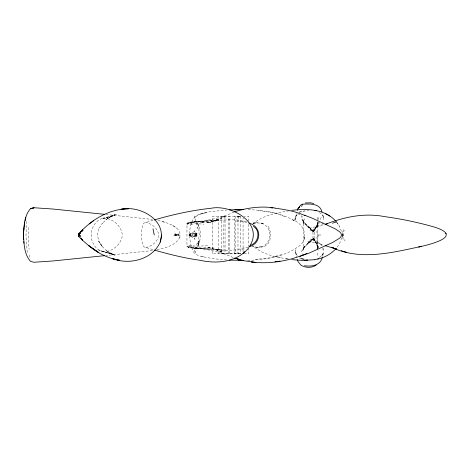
<?xml version="1.0" encoding="UTF-8"?>
<svg xmlns="http://www.w3.org/2000/svg" width="470" height="470" viewBox="0 0 470 470"><rect width="100%" height="100%" fill="white"/><g stroke="black" fill="none" stroke-linecap="round" stroke-linejoin="round"><path stroke-width="0.35" stroke-dasharray="2.35 1.76" d="M225.054 216.194L225.054 253.829M228.508 253.829L228.508 216.171M234.489 253.829L234.489 216.171M235.511 216.171L235.511 253.829M317.479 248.501L317.368 223.344L316.991 226.376L317.491 222.786L316.915 225.841L317.99 220.383M243.072 251.949L243.072 218.051M218.597 253.829L218.597 216.171M248.601 224.331L248.607 246.292M248.618 221.194L248.665 216.171L244.153 216.171M240.74 216.171L240.74 253.853M233.925 212.082C220.636 218.356 206.201 220.941 191.648 222.128L217.387 220.219L188.476 222.334L186.966 223.373L186.966 246.603L188.593 247.332L188.476 247.637L198.17 248.442L210.096 248.659M240.564 253.829L212.176 253.829L212.176 216.171L240.57 216.171L237.984 216.194L237.967 217.54L237.99 216.194L239.747 216.171M317.221 242.643L317.279 238.989M28.588 227.58L28.588 242.42L29.105 249.218M238.813 253.853L238.836 252.596M190.65 236.099L190.039 235.094L190.614 236.21L190.632 235.558L190.614 236.21L194.662 238.778L194.269 238.372L194.962 239.33L194.216 238.026M294.555 220.747L295.066 218.068L296.417 215.054L295.701 217.375L295.654 219.302L296.447 212.446M190.632 234.442L190.614 233.79L190.632 234.442L190.039 234.906L190.65 233.901M317.567 219.678L317.644 217.31M229.337 253.829L229.337 216.171M303.573 247.796L302.733 251.215C304.719 241.739 303.385 231.845 303.573 222.204L303.99 223.761L302.733 218.785L302.686 216.247M197.829 244.077L197.899 242.779M190.403 234.712L190.426 234.301L190.039 234.906M224.114 216.171L223.673 235.012L224.114 253.853M237.097 253.853L237.168 252.596M26.784 221.3L25.979 235L27.348 253.906M194.163 251.844L194.31 250.058M317.409 255.369L317.644 252.69M178.136 234.019L178.059 234.847L179.282 235L176.82 235L173.424 236.022L176.82 235L179.152 235.593L176.943 234.459L174.629 234.448L173.471 235M197.183 242.943L195.226 250.357L195.209 252.02L196.113 253.618M312.35 239.577L312.597 239.183L311.099 241.18L307.926 241.803L312.744 239.365C313.132 236.639 313.132 233.361 312.744 230.635C310.059 229.854 309.113 226.857 306.364 226.182L309.301 227.221L311.011 229.419L308.643 227.298L311.099 228.82L312.35 230.423M295.401 220.177L295.701 217.375M178.059 235.153L176.943 234.459L175.68 235.964M323.301 219.578L323.254 216.417L322.626 214.954M197.006 228.402L197.183 227.057M198.587 242.802L198.845 241.175L198.064 245.463L199.192 235L198.869 229.26L197.688 223.162L198.522 225.917L197.623 223.397L198.023 224.507M319.289 257.372C321.286 256.168 323.572 254.499 323.489 251.902M341.443 237.603C341.032 241.521 338.829 244.982 336.491 248.048L336.831 247.549M318.055 219.737L318.507 216.87M322.731 256.35L323.301 252.819L322.802 254.305M198.458 243.56L197.623 246.603L198.622 243.795L198.023 245.493M197.659 228.473L197.899 227.221M198.146 245.129C201.195 238.742 201.201 231.258 198.146 224.871M317.796 222.322L316.874 225.353L318.396 222.081L315.899 227.662L318.396 222.081M199.016 242.79L199.703 240.693M317.808 237.039L318.554 234.988C317.326 230.858 312.615 229.483 309.225 227.574L310.97 228.426L309.971 228.138L324.488 224.513M342.701 231.775L343.758 229.101M320.299 219.502L321.251 217.099M301.523 251.826L302.345 249.829L305.388 245.499L303.667 248.16L309.125 241.991L305.553 246.315M178.571 234.26L178.806 233.778M194.216 231.974L194.962 230.67L194.269 231.628L194.662 231.222L192.377 232.762M303.168 249.312L304.031 247.531M194.163 218.156L195.085 216.306C204.579 211.036 216.218 211.365 226.799 210.025M303.738 220.647L304.66 218.814M343.605 231.745L344.293 230.388M303.667 248.16L304.901 246.098L311.099 241.18L308.643 242.702L306.969 244.582M319.723 222.287L314.788 228.872L316.639 227.034L313.995 230.018L317.444 224.684M295.965 215.836L297.228 214.02M321.797 255.627L323.254 253.583M315.863 227.239L317.967 224.754M323.137 222.721L320.082 226.076M342.906 232.533L342.125 233.42L342.119 234.283L341.907 233.431L342.877 232.991M317.115 227.204L319.048 225.23M314.976 230.318L313.478 231.769L314.818 228.972L312.744 230.635L310.106 230.165L313.719 230.999L315.928 228.984M186.919 225.001L189.187 222.945L190.943 222.798L186.966 223.373L191.684 223.99L188.476 222.334L204.109 222.774L198.17 221.529L191.584 222.563M252.696 224.031C262.777 215.495 276.125 212.71 288.856 210.871M253.189 223.714L254.223 223.003L252.466 223.849L257.554 222.545L253.383 222.956L258.788 222.986L264.122 223.785L260.304 222.903C274.674 225.964 272.03 247.22 257.66 247.737M195.085 216.306C187.988 225.565 188.476 239.706 192.724 250.234C194.257 255.439 200.537 256.25 205.09 257.155C212.234 258.688 219.525 259.422 226.799 259.975M190.614 233.79L190.808 234.254L190.614 233.79L191.789 233.108M310.523 240.534L314.066 238.713L314.271 232.421L313.778 230.171L314.23 229.971L312.709 230.623L314.031 230.911L313.096 231.346M102.108 218.321C92.878 221.834 88.431 234.007 92.913 242.773C96.168 251.485 105.703 252.613 113.593 254.299L106.385 252.425L115.038 255.222L108.212 252.261L113.229 254.546L109.686 252.925L112.171 254.288L105.956 250.263L106.802 250.892L102.16 246.486L98.753 241.139L102.554 246.997L98.882 241.474L97.366 235L98.882 228.526L98.753 228.861L102.554 223.003L102.16 223.514L106.802 219.108L112.171 215.712L105.956 219.737L111.02 216.406L108.212 217.739L116.631 214.109L109.686 217.075L115.038 214.778L103.353 218.45L113.593 215.701L102.108 218.321C111.678 217.357 121.477 225.4 122.335 235C121.477 244.6 111.678 252.643 102.108 251.679M299.061 212.569L301.57 211.43L308.79 210.448M314.201 239.512L310.106 239.835L314.201 239.512L314.066 238.713L313.096 238.654M153.008 220.312L143.791 223.18C140.401 230.23 140.401 239.77 143.791 246.821L153.008 249.688M260.304 247.097C271.484 247.273 272.594 233.179 267.994 225.9M281.63 254.664L268.629 258.024L255.016 259.481M248.231 247.144L239.87 248.765M190.215 234.618L189.016 235L190.426 235.699L190.039 235.094M342.518 234.618L343.558 233.948L342.606 234.178M301.634 259.945L304.613 259.093L308.79 259.552M299.396 211.988L304.613 210.907M205.09 212.845L198.27 214.931L196.113 216.382L195.209 217.98L195.226 219.643L197.042 225.671M145.712 247.531C151.91 246.409 157.979 241.533 158.696 235C157.979 228.467 151.91 223.591 145.712 222.469M190.614 233.79L191.284 233.637M156.986 249.688C165.44 247.802 175.751 245.593 179.957 237.109L179.422 238.155C183.882 226.652 164.7 221.869 156.986 220.312M207.434 222.533L211.012 221.822L218.28 219.443L211.242 221.828L207.434 222.533L211.042 222.563L200.267 222.88M190.802 235L189.016 235L190.215 234.812L189.016 235L190.215 235.188L189.563 235M200.714 213.727L208.21 212.446M244.053 248.93C227.128 251.996 209.826 248.759 192.829 248.001L197.717 247.338L204.15 248.542M186.966 223.373L191.689 223.015M152.462 250.539L105.879 255.527M261.514 246.674L256.091 247.185L252.466 246.151L254.223 246.997L253.189 246.286M190.685 224.214L196.824 223.749L203.898 224.149M190.25 222.216L199.092 221.476M197.717 247.338L188.476 247.637L187.689 246.368L186.966 246.603L189.187 247.026L194.263 246.985M201.137 221.311L212.14 220.542M215.853 220.295L229.325 219.766L236.716 219.942L246.497 221.775M216.6 220.266L221.482 220.001M174.629 235.552L178.541 235.241M207.652 245.71L196.824 246.221L188.294 245.393L191.689 246.962M198.17 221.529L215.524 221.282M247.655 260.445C265.979 259.54 285.789 256.896 300.477 244.935C309.389 236.827 302.944 223.021 292.692 219.831L294.531 220.841C280.473 212.528 263.705 210.266 247.655 209.555M237.691 216.194L240.57 216.171M225.195 216.194L221.728 216.171L221.711 223.708L221.728 253.853L225.159 253.829M320.94 234.988L318.537 234.988C317.015 239.312 311.968 241.421 307.779 242.303C313.478 241.051 319.018 244.429 324.547 245.481M342.413 234.988L343.523 234.988L342.043 234.765M244.153 253.829L248.665 253.829L248.618 248.806M221.728 253.853L240.57 253.853L237.984 253.829L237.984 216.194M203.774 247.15L211.042 247.408L214.714 248.207M222.557 216.171L225.159 216.194M236.328 221.07L243.448 221.617L248.231 222.833M176.391 234.536L174.863 233.702L176.391 234.536L174.629 234.448L176.82 235M221.482 249.975L216.6 249.705L222.269 250.028M217.387 249.752L205.737 248.983M189.486 234.959L190.115 235M200.079 248.56L206.606 249.041M192.829 248.001L199.092 248.495L194.098 248.119C207.852 249.129 221.358 252.096 233.925 257.889M258.465 210.725C267.43 211.394 276.389 213.127 284.732 216.535M177.537 234.659L178.541 234.759M105.879 214.473L152.462 219.461M299.396 258.012L304.613 259.093M286.236 258.723L288.856 259.129C276.607 257.266 263.617 254.869 253.824 246.721L254.223 246.997M211.012 248.148L207.505 247.531L215.336 249.376L222.586 252.455L214.584 249.259L207.382 247.385M256.091 247.185L257.554 247.455L254.975 246.967M274.844 256.485L280.337 257.719M343.558 236.022L342.043 235.206M301.91 258.729L304.349 259.305L299.061 257.431M190.614 236.21L191.126 236.328L190.808 235.746L191.825 236.234L191.537 235.887M201.46 256.244L205.09 257.155M162.391 221.623L165.317 222.38M191.584 247.408L187.689 246.368L188.593 247.332M342.383 235.317L343.464 235.646M319.671 243.736L323.513 244.999M222.11 251.803L214.584 249.259M191.607 235.693L190.403 235.288L190.614 236.21M297.786 213.75L300.283 214.672M218.391 249.4L222.151 250.81M312.709 239.377L313.995 239.982L313.889 239.559M313.02 238.689L314.706 239.853L313.472 239.201L315.517 241.175L312.744 239.365L313.995 239.982M310.523 229.466L312.744 230.635M319.289 212.628C321.415 213.791 323.301 215.518 323.489 218.098L322.731 213.65M172.707 225.459L176.479 228.15M304.901 223.902L309.301 227.221L303.05 222.398L305.553 223.685L307.321 225.706M302.345 220.172L304.031 222.469L305.553 223.685C303.056 221.652 301.094 218.844 301.17 215.501M317.885 242.391L313.478 238.231L313.719 239.001M318.355 242.132L321.915 245.851M343.605 238.231L342.125 236.551L343.171 239.447M316.005 241.915L316.968 245.099L319.065 247.901L314.829 240.752L318.396 247.919M295.066 251.932L297.228 255.98M336.491 221.952C338.829 225.018 341.032 228.479 341.443 232.397M336.855 222.486L339.387 226.211M295.965 254.164L296.417 254.946L295.401 249.823L296.447 257.554M344.293 239.583L345.145 241.069M303.168 220.689L304.031 222.469M322.966 248.031L323.848 249.899M322.637 248.636L323.301 250.422M316.968 245.099L317.796 247.678L316.874 244.647L317.943 249.652M317.491 247.214L316.915 244.159L318.055 250.263M342.119 235.687L342.366 237.009M302.686 253.753L303.062 255.886M29.669 254.899L30.056 259.088M317.368 246.656L317.544 249.734M238.813 216.171L238.848 218.685M304.619 236.945L304.002 239.436L304.619 236.945M313.02 231.311L312.315 231.886L313.719 230.999L313.02 231.311M222.222 217.751L211.623 221.675L222.222 217.751M107.142 252.76L98.724 250.046L107.142 252.76M314.818 241.028L313.778 239.829L316.157 243.037L314.818 241.028"/><path stroke-width="0.7" d="M104.499 214.332L53.145 209.05L34.081 207.746L30.638 208.516C24.276 215.507 23.958 225.958 23.506 235C24.017 243.995 24.187 254.552 30.638 261.485L34.081 262.254L53.145 260.95L104.499 255.668M81.809 239.7L89.218 246.051L98.835 252.707L88.601 245.522C97.513 253.019 108.141 258.547 119.744 260.274L112.113 258.559C129.268 265.156 152.051 259.881 160.188 242.232L161.657 235M23.641 230.594L23.641 239.406M23.823 228.467L23.629 231.146L24.722 221.934M81.78 230.946L82.638 229.848L80.382 232.162L83.037 230.435L78.367 233.76L79.107 234.501L79.107 235.499L80.928 236.058L78.367 236.24L82.638 240.152M79.107 235.499L78.367 233.76M160.188 242.185C167.479 220.172 139.772 205.037 121.002 209.279L128.733 208.727C109.862 208.88 92.261 218.967 79.853 232.709M25.832 217.287L25.163 220.318L25.286 219.76M297.322 210.354L298.004 208.469L299.578 206.782L298.004 208.469M322.291 257.56C320.446 265.462 311.463 266.86 304.584 265.714M196.19 233.631L195.485 235L196.19 236.369L195.021 235.828L196.19 233.631L196.031 232.991L192.624 233.942L192.488 233.608M301.487 206.43L302.692 204.18C309.712 203.874 319.947 203.105 321.979 211.929M249.576 246.398C264.469 223.08 231.252 204.238 211.142 208.245C191.878 210.349 172.901 214.484 154.319 219.937M195.021 235.828L195.837 235L195.626 234.642M78.367 236.24L79.166 235L78.631 234.154M299.296 207.094L300.918 204.85L302.692 204.18M336.038 248.518C331.315 253.912 324.705 257.507 317.744 259.058M79.107 234.501L80.611 232.961L78.784 233.931M154.319 250.064C169.323 254.346 184.51 258.159 199.991 260.262C217.028 264.128 237.186 262.248 248.836 247.725M243.072 253.442L244.852 251.679M89.218 223.949L93.683 220.589M316.234 265.057C311.751 268.211 305.512 267.971 300.918 265.151L298.004 261.532L297.222 259.54M250.158 245.416C258.482 243.108 260.997 231.046 253.424 226.334M306.945 253.424C289.737 260.874 270.197 264.381 251.497 262.002L255.88 262.495L244.165 260.779L234.589 258.112M30.638 208.516L33.452 207.957M234.589 211.858C247.52 207.599 261.455 205.872 274.968 208.016M31.472 208.621L34.081 207.746M299.884 256.356L308.937 253.166L332.69 242.438L339.616 238.184L340.868 236.804L341.496 234.988L340.868 233.167L339.616 231.786L335.245 228.861L312.92 218.503L304.548 215.154M248.847 246.944C262.025 243.372 262.025 226.605 248.847 223.027M325.334 224.39C344.181 216.864 364.456 212.687 384.677 216.629C399.947 218.709 415.092 221.787 429.962 225.829C464.683 234.924 435.555 243.389 418.794 246.967L421.696 246.298M332.431 223.203L336.726 221.84M318.513 258.829L314.9 259.54M325.099 224.349L327.549 223.691M420.133 246.656C391.363 252.848 359.944 260.733 331.914 247.42L336.637 249.094L325.193 245.657M275.026 261.784L280.044 261.126M305.241 202.97L310.846 202.811L313.784 203.534M291.835 210.354C307.086 208.469 325.17 208.962 336.038 221.482M314.829 259.716L302.551 260.433L291.835 259.646M305.782 260.357L307.221 260.274L304.378 260.427M229.36 209.867L242.955 209.661M234.812 209.767L243.431 209.532M242.955 260.339L229.36 260.133M195.162 236.868L192.624 236.058M191.925 235L192.876 235M194.157 235L195.837 235M243.431 260.468L238.437 260.38M314.9 210.46L316.31 210.513M270.761 207.769L272.894 207.975M275.026 208.187C285.267 209.497 295.601 211.359 305.083 215.589M195.35 235.282L196.907 235.57M345.544 252.061L346.261 252.284L341.279 250.733M235.57 258.242L240.053 259.757L235.599 258.253M196.907 236.069L195.626 235.358M325.534 213.586L329.94 216.1M80.875 237.938L82.367 240.058M446.147 233.819L445.748 233.114M152.985 228.79L154.26 235M23.823 241.533L23.958 243.137M196.907 233.931L195.35 234.718L196.907 233.931"/></g></svg>
